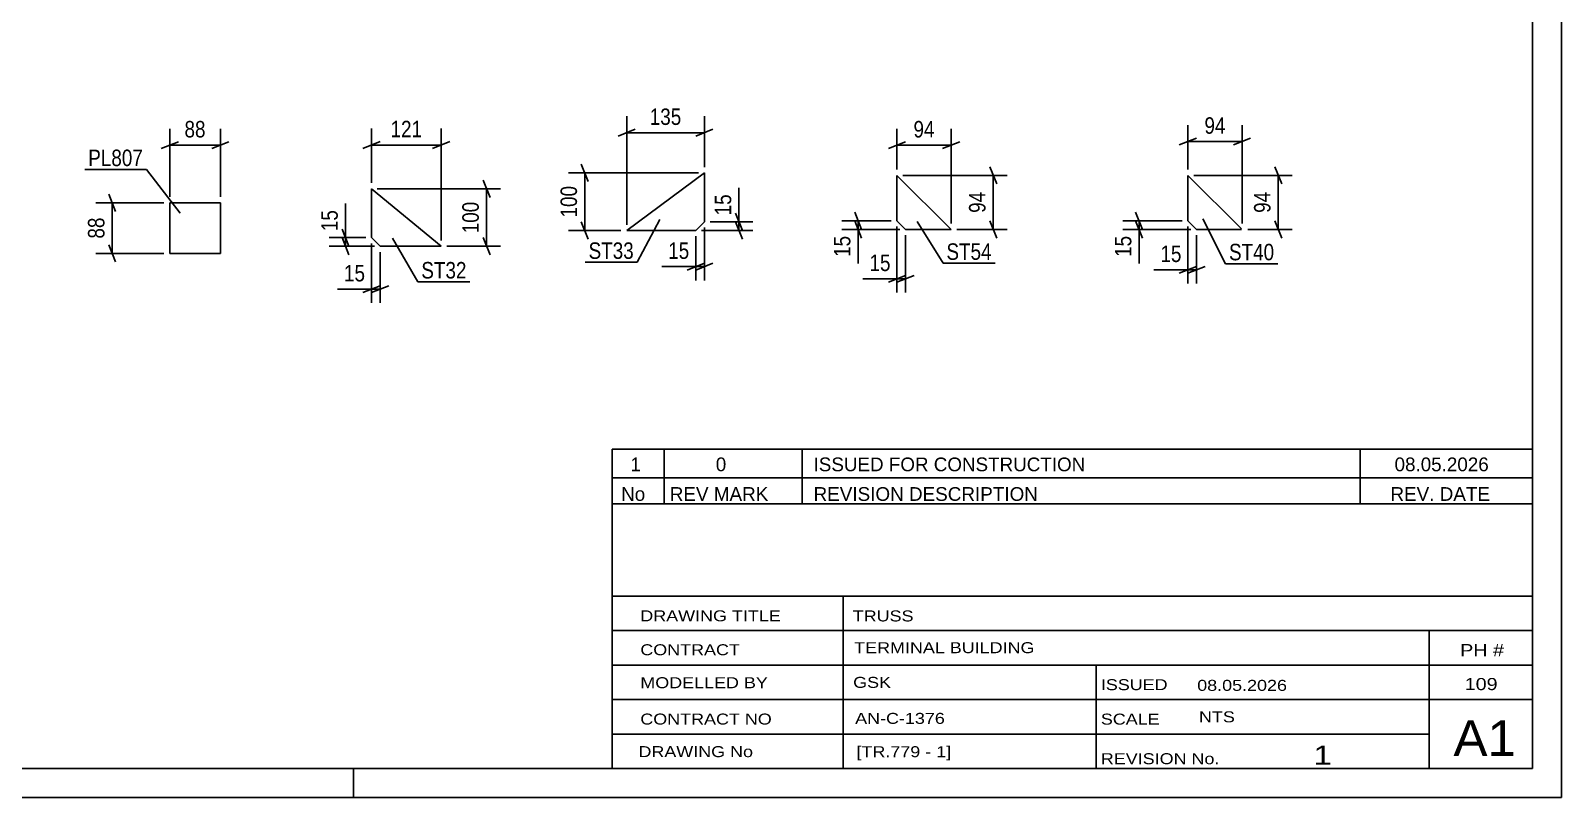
# Model space of a CAD drawing. Header units: millimetres. Extents: x 0 to 420, y 0 to 297.
# Drawn here: x 153.9 to 420, y 0 to 133.3 of the extents above; entities that cross this region are included whole.
import ezdxf

# ---------------------------------------------------------------- set-up
doc = ezdxf.new("R2010")
doc.units = ezdxf.units.MM
doc.styles.add('Arial Narrow', font='ARIALN.TTF', dxfattribs={"height": 0.2})

# ---------------------------------------------------------------- blocks, each defined once
blk = doc.blocks.new('Unknown-318886240-1135')
at = {"color": 5, "linetype": 'Continuous'}
for p, q in [((420, 0), (420, 297)), ((415, 5), (415, 292)), ((5, 5), (415, 5)), ((210, 0), (210, 5)), ((0, 0), (420, 0))]:
    blk.add_line(p, q, dxfattribs=at)
blk = doc.blocks.new('Part-318886240-3056 - 3040')
at = {"color": 2, "linetype": 'Continuous'}
for p, q in [((178.07, 103.38), (178.07, 94.58)), ((178.07, 103.38), (186.87, 103.38)), ((186.87, 103.38), (186.87, 94.58)), ((178.07, 94.58), (186.87, 94.58))]:
    blk.add_line(p, q, dxfattribs=at)
blk = doc.blocks.new('Part-318886240-1419 - 1403')
at = {"color": 2, "linetype": 'Continuous'}
for p, q in [((271.01, 108.56), (257.51, 98.56)), ((271.01, 108.56), (271.01, 100.06)), ((257.51, 98.56), (269.51, 98.56)), ((271.01, 100.06), (269.51, 98.56))]:
    blk.add_line(p, q, dxfattribs=at)
blk = doc.blocks.new('Part-318886240-2997 - 2981')
at = {"color": 2, "linetype": 'Continuous'}
for p, q in [((313.9, 98.74), (304.5, 108.14)), ((304.5, 108.14), (304.5, 100.24)), ((304.5, 100.24), (306, 98.74)), ((306, 98.74), (313.9, 98.74))]:
    blk.add_line(p, q, dxfattribs=at)
blk = doc.blocks.new('Part-318886240-1498 - 1482')
at = {"color": 2, "linetype": 'Continuous'}
for p, q in [((213.16, 105.81), (213.16, 97.31)), ((225.25, 95.81), (213.16, 105.81)), ((213.16, 97.31), (214.66, 95.81)), ((214.66, 95.81), (225.25, 95.81))]:
    blk.add_line(p, q, dxfattribs=at)
blk = doc.blocks.new('Part-318886240-2789 - 2773')
at = {"color": 2, "linetype": 'Continuous'}
for p, q in [((355.08, 108.14), (355.08, 100.24)), ((364.37, 98.85), (355.08, 108.14)), ((355.08, 100.24), (356.58, 98.74)), ((356.58, 98.74), (364.37, 98.74))]:
    blk.add_line(p, q, dxfattribs=at)
blk = doc.blocks.new('StraightDimension-318886240-3058 - 3040')
at = {"color": 7, "linetype": 'Continuous'}
for p, q in [((178.07, 104.38), (178.07, 116.23)), ((186.87, 104.38), (186.87, 116.23)), ((176.57, 112.78), (179.57, 113.98)), ((178.07, 113.38), (186.87, 113.38)), ((188.37, 113.98), (185.37, 112.78))]:
    blk.add_line(p, q, dxfattribs=at)
at = {"color": 0}
blk.add_wipeout([(184.9, 114.13), (184.9, 118.33), (180.04, 118.33), (180.04, 114.13)], dxfattribs=at)
at = {"color": 3, "style": 'Arial Narrow'}
blk.add_text('88', height=2.863, dxfattribs=at).set_placement((180.64, 114.73))
blk = doc.blocks.new('StraightDimension-318886240-3069 - 3040')
at = {"color": 7, "linetype": 'Continuous'}
for p, q in [((167.47, 104.88), (168.67, 101.88)), ((177.07, 103.38), (165.22, 103.38)), ((168.07, 94.58), (168.07, 103.38)), ((168.67, 93.08), (167.47, 96.08)), ((177.07, 94.58), (165.22, 94.58))]:
    blk.add_line(p, q, dxfattribs=at)
at = {"color": 0}
blk.add_wipeout([(167.32, 101.41), (163.12, 101.41), (163.12, 96.55), (167.32, 96.55)], dxfattribs=at)
at = {"color": 3, "style": 'Arial Narrow'}
blk.add_text('88', height=2.863, rotation=90.0002, dxfattribs=at).set_placement((166.72, 97.15))
blk = doc.blocks.new('StraightDimension-318886240-1437 - 1403')
at = {"color": 7, "linetype": 'Continuous'}
for p, q in [((249.62, 110.06), (250.82, 107.06)), ((270.01, 108.56), (247.37, 108.56)), ((250.22, 98.56), (250.22, 108.56)), ((256.51, 98.56), (247.37, 98.56)), ((250.82, 97.06), (249.62, 100.06))]:
    blk.add_line(p, q, dxfattribs=at)
at = {"color": 0}
blk.add_wipeout([(249.47, 106.91), (245.27, 106.91), (245.27, 100.22), (249.47, 100.22)], dxfattribs=at)
at = {"color": 3, "style": 'Arial Narrow'}
blk.add_text('100', height=2.863, rotation=90.0002, dxfattribs=at).set_placement((248.87, 100.82))
blk = doc.blocks.new('StraightDimension-318886240-1421 - 1403')
at = {"color": 7, "linetype": 'Continuous'}
for p, q in [((276.43, 101.56), (277.63, 98.56)), ((270.51, 98.56), (279.43, 98.56)), ((272.01, 100.06), (279.43, 100.06)), ((277.63, 97.06), (276.43, 100.06)), ((277.03, 98.56), (277.03, 100.06))]:
    blk.add_line(p, q, dxfattribs=at)
at = {"color": 0}
blk.add_wipeout([(276.28, 105.45), (272.08, 105.45), (272.08, 100.59), (276.28, 100.59)], dxfattribs=at)
at = {"color": 7, "linetype": 'Continuous'}
blk.add_line((277.03, 100.06), (277.03, 105.97), dxfattribs=at)
blk.add_line((277.03, 100.06), (277.03, 105.97), dxfattribs=at)
at = {"color": 3, "style": 'Arial Narrow'}
blk.add_text('15', height=2.863, rotation=90.0002, dxfattribs=at).set_placement((275.68, 101.19))
blk = doc.blocks.new('StraightDimension-318886240-1452 - 1403')
at = {"color": 7, "linetype": 'Continuous'}
for p, q in [((257.51, 99.56), (257.51, 118.4)), ((271.01, 109.56), (271.01, 118.4)), ((259.01, 116.15), (256.01, 114.95)), ((257.51, 115.55), (271.01, 115.55)), ((269.51, 114.95), (272.51, 116.15))]:
    blk.add_line(p, q, dxfattribs=at)
at = {"color": 0}
blk.add_wipeout([(267.6, 116.3), (267.6, 120.5), (260.92, 120.5), (260.92, 116.3)], dxfattribs=at)
at = {"color": 3, "style": 'Arial Narrow'}
blk.add_text('135', height=2.863, dxfattribs=at).set_placement((261.52, 116.9))
blk = doc.blocks.new('StraightDimension-318886240-1464 - 1403')
at = {"color": 7, "linetype": 'Continuous'}
for p, q in [((271.01, 99.06), (271.01, 89.87)), ((269.51, 97.56), (269.51, 89.87)), ((268.01, 91.67), (271.01, 92.87)), ((272.51, 92.87), (269.51, 91.67)), ((269.51, 92.27), (271.01, 92.27))]:
    blk.add_line(p, q, dxfattribs=at)
at = {"color": 0}
blk.add_wipeout([(268.99, 93.02), (268.99, 97.22), (264.13, 97.22), (264.13, 93.02)], dxfattribs=at)
at = {"color": 7, "linetype": 'Continuous'}
blk.add_line((269.51, 92.27), (263.6, 92.27), dxfattribs=at)
blk.add_line((269.51, 92.27), (263.6, 92.27), dxfattribs=at)
at = {"color": 3, "style": 'Arial Narrow'}
blk.add_text('15', height=2.863, dxfattribs=at).set_placement((264.73, 93.62))
blk = doc.blocks.new('StraightDimension-318886240-2999 - 2981')
at = {"color": 7, "linetype": 'Continuous'}
for p, q in [((304.5, 99.24), (304.5, 87.75)), ((306, 97.74), (306, 87.75)), ((303, 89.55), (306, 90.75)), ((307.5, 90.75), (304.5, 89.55)), ((304.5, 90.15), (306, 90.15))]:
    blk.add_line(p, q, dxfattribs=at)
at = {"color": 0}
blk.add_wipeout([(303.97, 90.9), (303.97, 95.1), (299.12, 95.1), (299.12, 90.9)], dxfattribs=at)
at = {"color": 7, "linetype": 'Continuous'}
blk.add_line((304.5, 90.15), (298.59, 90.15), dxfattribs=at)
blk.add_line((304.5, 90.15), (298.59, 90.15), dxfattribs=at)
at = {"color": 3, "style": 'Arial Narrow'}
blk.add_text('15', height=2.863, dxfattribs=at).set_placement((299.72, 91.5))
blk = doc.blocks.new('StraightDimension-318886240-3010 - 2981')
at = {"color": 7, "linetype": 'Continuous'}
for p, q in [((304.5, 109.14), (304.5, 116.23)), ((313.9, 99.74), (313.9, 116.23)), ((303, 112.78), (306, 113.98)), ((304.5, 113.38), (313.9, 113.38)), ((315.4, 113.98), (312.4, 112.78))]:
    blk.add_line(p, q, dxfattribs=at)
at = {"color": 0}
blk.add_wipeout([(311.63, 114.13), (311.63, 118.33), (306.77, 118.33), (306.77, 114.13)], dxfattribs=at)
at = {"color": 3, "style": 'Arial Narrow'}
blk.add_text('94', height=2.863, dxfattribs=at).set_placement((307.37, 114.73))
blk = doc.blocks.new('StraightDimension-318886240-3019 - 2981')
at = {"color": 7, "linetype": 'Continuous'}
for p, q in [((297.15, 101.74), (298.35, 98.74)), ((303.5, 100.24), (294.9, 100.24)), ((305, 98.74), (294.9, 98.74)), ((298.35, 97.24), (297.15, 100.24)), ((297.75, 98.74), (297.75, 100.24))]:
    blk.add_line(p, q, dxfattribs=at)
at = {"color": 0}
blk.add_wipeout([(297, 98.22), (292.8, 98.22), (292.8, 93.36), (297, 93.36)], dxfattribs=at)
at = {"color": 7, "linetype": 'Continuous'}
blk.add_line((297.75, 98.74), (297.75, 92.84), dxfattribs=at)
blk.add_line((297.75, 98.74), (297.75, 92.84), dxfattribs=at)
at = {"color": 3, "style": 'Arial Narrow'}
blk.add_text('15', height=2.863, rotation=90.0002, dxfattribs=at).set_placement((296.4, 93.96))
blk = doc.blocks.new('StraightDimension-318886240-3030 - 2981')
at = {"color": 7, "linetype": 'Continuous'}
for p, q in [((320.63, 109.64), (321.83, 106.64)), ((305.5, 108.14), (323.63, 108.14)), ((321.23, 98.74), (321.23, 108.14)), ((314.9, 98.74), (323.63, 98.74)), ((321.83, 97.24), (320.63, 100.24))]:
    blk.add_line(p, q, dxfattribs=at)
at = {"color": 0}
blk.add_wipeout([(320.48, 105.87), (316.28, 105.87), (316.28, 101.02), (320.48, 101.02)], dxfattribs=at)
at = {"color": 3, "style": 'Arial Narrow'}
blk.add_text('94', height=2.863, rotation=90.0002, dxfattribs=at).set_placement((319.88, 101.62))
blk = doc.blocks.new('StraightDimension-318886240-1535 - 1482')
at = {"color": 7, "linetype": 'Continuous'}
for p, q in [((213.16, 96.31), (213.16, 85.95)), ((214.66, 94.81), (214.66, 85.95)), ((211.66, 87.75), (214.66, 88.95)), ((216.16, 88.95), (213.16, 87.75)), ((213.16, 88.35), (214.66, 88.35))]:
    blk.add_line(p, q, dxfattribs=at)
at = {"color": 0}
blk.add_wipeout([(212.63, 89.1), (212.63, 93.3), (207.77, 93.3), (207.77, 89.1)], dxfattribs=at)
at = {"color": 7, "linetype": 'Continuous'}
blk.add_line((213.16, 88.35), (207.25, 88.35), dxfattribs=at)
blk.add_line((213.16, 88.35), (207.25, 88.35), dxfattribs=at)
at = {"color": 3, "style": 'Arial Narrow'}
blk.add_text('15', height=2.863, dxfattribs=at).set_placement((208.37, 89.7))
blk = doc.blocks.new('StraightDimension-318886240-1500 - 1482')
at = {"color": 7, "linetype": 'Continuous'}
for p, q in [((232.55, 107.31), (233.75, 104.31)), ((214.16, 105.81), (235.55, 105.81)), ((233.15, 95.81), (233.15, 105.81)), ((226.25, 95.81), (235.55, 95.81)), ((233.75, 94.31), (232.55, 97.31))]:
    blk.add_line(p, q, dxfattribs=at)
at = {"color": 0}
blk.add_wipeout([(232.4, 104.15), (228.2, 104.15), (228.2, 97.47), (232.4, 97.47)], dxfattribs=at)
at = {"color": 3, "style": 'Arial Narrow'}
blk.add_text('100', height=2.863, rotation=90.0002, dxfattribs=at).set_placement((231.8, 98.07))
blk = doc.blocks.new('StraightDimension-318886240-1513 - 1482')
at = {"color": 7, "linetype": 'Continuous'}
for p, q in [((208.03, 98.81), (209.23, 95.81)), ((212.16, 97.31), (205.78, 97.31)), ((213.66, 95.81), (205.78, 95.81)), ((209.23, 94.31), (208.03, 97.31)), ((208.63, 95.81), (208.63, 97.31))]:
    blk.add_line(p, q, dxfattribs=at)
at = {"color": 0}
blk.add_wipeout([(207.88, 102.69), (203.68, 102.69), (203.68, 97.84), (207.88, 97.84)], dxfattribs=at)
at = {"color": 7, "linetype": 'Continuous'}
blk.add_line((208.63, 97.31), (208.63, 103.22), dxfattribs=at)
blk.add_line((208.63, 97.31), (208.63, 103.22), dxfattribs=at)
at = {"color": 3, "style": 'Arial Narrow'}
blk.add_text('15', height=2.863, rotation=90.0002, dxfattribs=at).set_placement((207.28, 98.44))
blk = doc.blocks.new('StraightDimension-318886240-1525 - 1482')
at = {"color": 7, "linetype": 'Continuous'}
for p, q in [((213.16, 106.81), (213.16, 116.26)), ((225.25, 96.81), (225.25, 116.26)), ((211.66, 112.81), (214.66, 114.01)), ((213.16, 113.41), (225.25, 113.41)), ((226.75, 114.01), (223.75, 112.81))]:
    blk.add_line(p, q, dxfattribs=at)
at = {"color": 0}
blk.add_wipeout([(222.54, 114.16), (222.54, 118.36), (215.86, 118.36), (215.86, 114.16)], dxfattribs=at)
at = {"color": 3, "style": 'Arial Narrow'}
blk.add_text('121', height=2.863, dxfattribs=at).set_placement((216.46, 114.76))
blk = doc.blocks.new('StraightDimension-318886240-2822 - 2773')
at = {"color": 7, "linetype": 'Continuous'}
for p, q in [((370.18, 109.64), (371.38, 106.64)), ((356.08, 108.14), (373.18, 108.14)), ((370.78, 98.74), (370.78, 108.14)), ((365.48, 98.74), (373.18, 98.74)), ((371.38, 97.24), (370.18, 100.24))]:
    blk.add_line(p, q, dxfattribs=at)
at = {"color": 0}
blk.add_wipeout([(370.03, 105.87), (365.83, 105.87), (365.83, 101.02), (370.03, 101.02)], dxfattribs=at)
at = {"color": 3, "style": 'Arial Narrow'}
blk.add_text('94', height=2.863, rotation=90.0002, dxfattribs=at).set_placement((369.43, 101.62))
blk = doc.blocks.new('StraightDimension-318886240-2791 - 2773')
at = {"color": 7, "linetype": 'Continuous'}
for p, q in [((345.99, 101.74), (347.19, 98.74)), ((354.08, 100.24), (343.74, 100.24)), ((355.58, 98.74), (343.74, 98.74)), ((347.19, 97.24), (345.99, 100.24)), ((346.59, 98.74), (346.59, 100.24))]:
    blk.add_line(p, q, dxfattribs=at)
at = {"color": 0}
blk.add_wipeout([(345.84, 98.22), (341.64, 98.22), (341.64, 93.36), (345.84, 93.36)], dxfattribs=at)
at = {"color": 7, "linetype": 'Continuous'}
blk.add_line((346.59, 98.74), (346.59, 92.84), dxfattribs=at)
blk.add_line((346.59, 98.74), (346.59, 92.84), dxfattribs=at)
at = {"color": 3, "style": 'Arial Narrow'}
blk.add_text('15', height=2.863, rotation=90.0002, dxfattribs=at).set_placement((345.24, 93.96))
blk = doc.blocks.new('StraightDimension-318886240-2802 - 2773')
at = {"color": 7, "linetype": 'Continuous'}
for p, q in [((353.58, 113.42), (356.58, 114.62)), ((355.08, 109.14), (355.08, 116.87)), ((365.98, 114.62), (362.98, 113.42)), ((364.48, 99.74), (364.48, 116.87)), ((355.08, 114.02), (364.48, 114.02))]:
    blk.add_line(p, q, dxfattribs=at)
at = {"color": 0}
blk.add_wipeout([(362.21, 114.77), (362.21, 118.97), (357.35, 118.97), (357.35, 114.77)], dxfattribs=at)
at = {"color": 3, "style": 'Arial Narrow'}
blk.add_text('94', height=2.863, dxfattribs=at).set_placement((357.95, 115.37))
blk = doc.blocks.new('StraightDimension-318886240-2811 - 2773')
at = {"color": 7, "linetype": 'Continuous'}
for p, q in [((355.08, 99.24), (355.08, 89.32)), ((356.58, 97.74), (356.58, 89.32)), ((353.58, 91.12), (356.58, 92.32)), ((358.08, 92.32), (355.08, 91.12)), ((355.08, 91.72), (356.58, 91.72))]:
    blk.add_line(p, q, dxfattribs=at)
at = {"color": 0}
blk.add_wipeout([(354.55, 92.47), (354.55, 96.67), (349.7, 96.67), (349.7, 92.47)], dxfattribs=at)
at = {"color": 7, "linetype": 'Continuous'}
blk.add_line((355.08, 91.72), (349.17, 91.72), dxfattribs=at)
blk.add_line((355.08, 91.72), (349.17, 91.72), dxfattribs=at)
at = {"color": 3, "style": 'Arial Narrow'}
blk.add_text('15', height=2.863, dxfattribs=at).set_placement((350.3, 93.07))
blk = doc.blocks.new('Unknown-318886240-7708')
at = {"color": 7, "linetype": 'Continuous'}
for p, q in [((255, 51.05), (255, 5)), ((255, 51.05), (415, 51.05)), ((415, 51), (415, 5)), ((255, 35), (415, 35)), ((295.14, 35), (295.14, 5)), ((255, 29), (415, 29)), ((397, 5.05), (397, 29.05)), ((255, 23), (415, 23)), ((339.14, 23), (339.14, 5)), ((255, 17), (415, 17)), ((255, 11), (397, 11)), ((255, 5), (415, 5))]:
    blk.add_line(p, q, dxfattribs=at)
at = {"color": 7, "style": 'Arial Narrow'}
for s, height, width, p in [('DRAWING TITLE', 1.9089, 1.425378, (259.88, 30.61)), ('TRUSS', 1.909, 1.425378, (296.81, 30.59)), ('CONTRACT', 1.909, 1.425378, (259.88, 24.71)), ('TERMINAL BUILDING', 1.9089, 1.425378, (297.06, 25.07)), ('MODELLED BY', 1.9089, 1.425378, (259.88, 18.98)), ('GSK', 1.909, 1.425378, (296.88, 19.04)), ('ISSUED', 1.909, 1.425378, (339.94, 18.64)), ('08.05.2026', 1.909, 1.425378, (356.69, 18.52)), ('CONTRACT NO', 1.9089, 1.425378, (259.88, 12.66)), ('AN-C-1376', 1.909, 1.425378, (297.23, 12.78)), ('SCALE', 1.909, 1.425378, (339.94, 12.65)), ('A1', 6.204, 1.25, (401.24, 7.2)), ('DRAWING No', 1.909, 1.425378, (259.56, 7)), ('[TR.779 - 1]', 1.9089, 1.425378, (297.46, 6.99)), ('1', 3.34, 1.5, (376.91, 5.68)), ('REVISION No.', 1.9089, 1.425378, (339.94, 5.77))]:
    blk.add_text(s, height=height, dxfattribs=dict(at, width=width)).set_placement(p)
at = {"color": 7, "linetype": 'Continuous', "style": 'Arial Narrow'}
for s, height, width, p in [('PH #', 2.1, 1.42538, (402.4, 24.55)), ('109', 2.1, 1.42538, (403.19, 18.65)), ('NTS', 1.909, 1.425378, (357, 13.05))]:
    blk.add_text(s, height=height, dxfattribs=dict(at, width=width)).set_placement(p)
blk = doc.blocks.new('Unknown-318886240-7709')
at = {"color": 7, "linetype": 'Continuous'}
for p, q in [((255, 60.55), (415, 60.55)), ((415, 60.55), (255, 60.55)), ((255, 60.55), (255, 55.55)), ((264, 60.55), (264, 55.55)), ((288, 60.55), (288, 55.55)), ((385, 60.55), (385, 55.55)), ((415, 60.55), (415, 55.55)), ((255, 55.55), (415, 55.55)), ((255, 55.55), (255, 51.05)), ((255, 55.55), (415, 55.55)), ((264, 55.55), (264, 51.05)), ((288, 55.55), (288, 51.05)), ((385, 55.55), (385, 51.05)), ((415, 55.55), (415, 51.05)), ((415, 51.05), (255, 51.05))]:
    blk.add_line(p, q, dxfattribs=at)
at = {"color": 7, "linetype": 'Continuous', "style": 'Arial Narrow'}
for s, height, width, p in [('1', 2.39, 1.196471, (258.16, 56.7)), ('0', 2.39, 1.196471, (273, 56.7)), ('ISSUED FOR CONSTRUCTION', 2.3861, 1.196471, (290, 56.7)), ('08.05.2026', 2.386, 1.196471, (391, 56.7)), ('No', 2.386, 1.2, (256.54, 51.55)), ('REV MARK', 2.386, 1.2, (265, 51.55)), ('REVISION DESCRIPTION', 2.3861, 1.2, (290, 51.55)), ('REV. DATE', 2.386, 1.2, (390.28, 51.55))]:
    blk.add_text(s, height=height, dxfattribs=dict(at, width=width)).set_placement(p)
blk = doc.blocks.new('Mark-318886240-3052 - 3040')
at = {"color": 0}
blk.add_wipeout([(173.41, 109.75), (173.41, 112.75), (163.91, 112.75), (163.91, 109.75)], dxfattribs=at)
blk.add_wipeout([(173.41, 109.75), (173.41, 112.75), (163.91, 112.75), (163.91, 109.75)], dxfattribs=at)
at = {"color": 30, "linetype": 'Continuous'}
for p in [(163.31, 109.15), (179.86, 101.59)]:
    blk.add_line(p, (174.01, 109.15), dxfattribs=at)
at = {"color": 3, "style": 'Arial Narrow'}
blk.add_text('PL807', height=2.863, dxfattribs=at).set_placement((163.91, 109.75))
blk = doc.blocks.new('Mark-318886240-1415 - 1403')
at = {"color": 0}
blk.add_wipeout([(258.75, 93.62), (258.75, 96.62), (250.89, 96.62), (250.89, 93.62)], dxfattribs=at)
blk.add_wipeout([(258.75, 93.62), (258.75, 96.62), (250.89, 96.62), (250.89, 93.62)], dxfattribs=at)
at = {"color": 30, "linetype": 'Continuous'}
for p in [(263.26, 100.48), (250.29, 93.02)]:
    blk.add_line(p, (259.35, 93.02), dxfattribs=at)
at = {"color": 3, "style": 'Arial Narrow'}
blk.add_text('ST33', height=2.863, dxfattribs=at).set_placement((250.89, 93.62))
blk = doc.blocks.new('Mark-318886240-2993 - 2981')
at = {"color": 0}
blk.add_wipeout([(320.95, 93.45), (320.95, 96.45), (313.1, 96.45), (313.1, 93.45)], dxfattribs=at)
blk.add_wipeout([(320.95, 93.45), (320.95, 96.45), (313.1, 96.45), (313.1, 93.45)], dxfattribs=at)
at = {"color": 30, "linetype": 'Continuous'}
for p, q in [((308.02, 100.13), (312.5, 92.85)), ((312.5, 92.85), (321.55, 92.85))]:
    blk.add_line(p, q, dxfattribs=at)
at = {"color": 3, "style": 'Arial Narrow'}
blk.add_text('ST54', height=2.863, dxfattribs=at).set_placement((313.1, 93.45))
blk = doc.blocks.new('Mark-318886240-1494 - 1482')
at = {"color": 0}
blk.add_wipeout([(229.66, 90.21), (229.66, 93.21), (221.81, 93.21), (221.81, 90.21)], dxfattribs=at)
blk.add_wipeout([(229.66, 90.21), (229.66, 93.21), (221.81, 93.21), (221.81, 90.21)], dxfattribs=at)
at = {"color": 30, "linetype": 'Continuous'}
for p, q in [((216.78, 97.23), (221.21, 89.61)), ((221.21, 89.61), (230.26, 89.61))]:
    blk.add_line(p, q, dxfattribs=at)
at = {"color": 3, "style": 'Arial Narrow'}
blk.add_text('ST32', height=2.863, dxfattribs=at).set_placement((221.81, 90.21))
blk = doc.blocks.new('Mark-318886240-2785 - 2773')
at = {"color": 0}
blk.add_wipeout([(370.08, 93.37), (370.08, 96.37), (362.22, 96.37), (362.22, 93.37)], dxfattribs=at)
blk.add_wipeout([(370.08, 93.37), (370.08, 96.37), (362.22, 96.37), (362.22, 93.37)], dxfattribs=at)
at = {"color": 30, "linetype": 'Continuous'}
for p, q in [((357.68, 100.6), (361.62, 92.77)), ((361.62, 92.77), (370.68, 92.77))]:
    blk.add_line(p, q, dxfattribs=at)
at = {"color": 3, "style": 'Arial Narrow'}
blk.add_text('ST40', height=2.863, dxfattribs=at).set_placement((362.22, 93.37))

msp = doc.modelspace()

# ---------------------------------------------------------------- block references
for name in ['Unknown-318886240-1135', 'Part-318886240-1419 - 1403', 'Part-318886240-2997 - 2981', 'Part-318886240-2789 - 2773', 'Part-318886240-1498 - 1482', 'Part-318886240-3056 - 3040', 'Unknown-318886240-7709', 'Unknown-318886240-7708']:
    msp.add_blockref(name, (0, 0))

# ---------------------------------------------------------------- next in the draw order: block references
for name in ['StraightDimension-318886240-3058 - 3040', 'StraightDimension-318886240-1437 - 1403', 'StraightDimension-318886240-2822 - 2773', 'StraightDimension-318886240-2999 - 2981', 'StraightDimension-318886240-1535 - 1482']:
    msp.add_blockref(name, (0, 0))

# ---------------------------------------------------------------- next in the draw order: block references
for name in ['StraightDimension-318886240-3010 - 2981', 'StraightDimension-318886240-1500 - 1482', 'StraightDimension-318886240-3069 - 3040', 'StraightDimension-318886240-1421 - 1403', 'StraightDimension-318886240-2791 - 2773']:
    msp.add_blockref(name, (0, 0))

# ---------------------------------------------------------------- next in the draw order: block references
for name in ['StraightDimension-318886240-1452 - 1403', 'StraightDimension-318886240-2802 - 2773', 'Mark-318886240-3052 - 3040', 'StraightDimension-318886240-1513 - 1482', 'StraightDimension-318886240-3019 - 2981']:
    msp.add_blockref(name, (0, 0))

# ---------------------------------------------------------------- next in the draw order: block references
for name in ['StraightDimension-318886240-1525 - 1482', 'StraightDimension-318886240-3030 - 2981', 'StraightDimension-318886240-1464 - 1403', 'StraightDimension-318886240-2811 - 2773']:
    msp.add_blockref(name, (0, 0))

# ---------------------------------------------------------------- next in the draw order: block references
for name in ['Mark-318886240-1415 - 1403', 'Mark-318886240-2993 - 2981', 'Mark-318886240-2785 - 2773', 'Mark-318886240-1494 - 1482']:
    msp.add_blockref(name, (0, 0))

doc.saveas('drawing.dxf')
